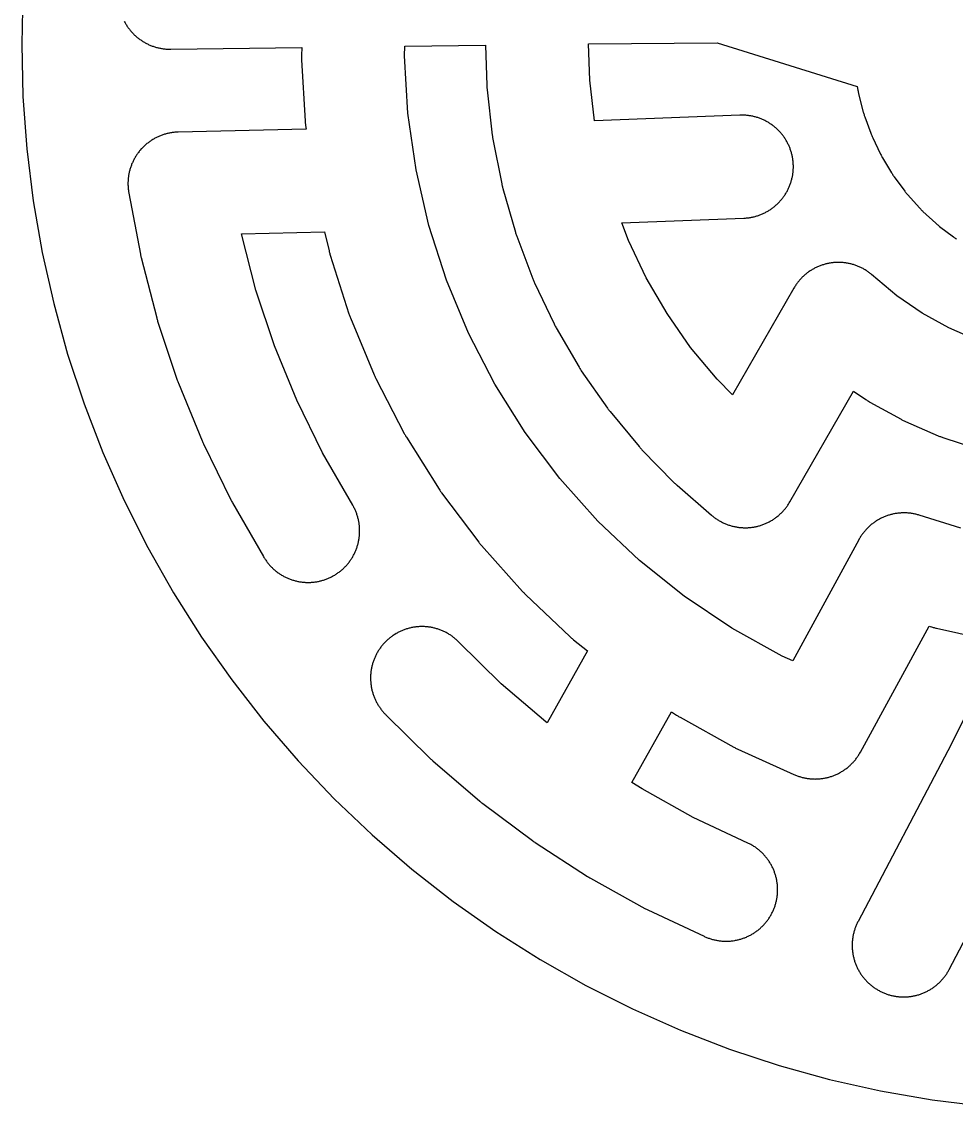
# Model space of a CAD drawing. Header units: millimetres. Extents: x -145 to 145, y -145 to 145.
# Drawn here: x -145 to -18, y -144.3 to 3.1 of the extents above; entities that cross this region are included whole.
import ezdxf

# ---------------------------------------------------------------- set-up
doc = ezdxf.new("R2010")
doc.units = ezdxf.units.MM
doc.layers.add('BOUNDARY', color=3, linetype='CONTINUOUS')
doc.layers.add('CORRIDORS', color=1, linetype='CONTINUOUS')

msp = doc.modelspace()

# ---------------------------------------------------------------- linework, layer by layer
at = {"layer": 'BOUNDARY'}
msp.add_lwpolyline([(-144.825, 7.115), (-145, 0), (-144.825, -7.115), (-144.302, -14.212), (-143.431, -21.276), (-142.214, -28.288), (-140.655, -35.232), (-138.756, -42.091), (-136.524, -48.849), (-133.963, -55.489), (-131.078, -61.995), (-127.879, -68.353), (-124.371, -74.545), (-120.563, -80.558), (-116.465, -86.376), (-112.087, -91.987), (-107.438, -97.376), (-102.53, -102.53), (-97.376, -107.438), (-91.987, -112.087), (-86.376, -116.465), (-80.558, -120.563), (-74.545, -124.371), (-68.353, -127.879), (-61.995, -131.078), (-55.489, -133.963), (-48.849, -136.524), (-42.091, -138.756), (-35.232, -140.655), (-28.288, -142.214), (-21.276, -143.431), (-14.212, -144.302)], dxfattribs=at)
at = {"layer": 'CORRIDORS'}
for points in [[(-131.07, 3.139), (-131.015, 3.034), (-130.959, 2.93), (-130.9, 2.827), (-130.84, 2.725), (-130.779, 2.624), (-130.715, 2.524), (-130.65, 2.426), (-130.583, 2.328), (-130.515, 2.231), (-130.445, 2.136), (-130.373, 2.042), (-130.3, 1.949), (-130.225, 1.857), (-130.148, 1.767), (-130.071, 1.678), (-129.991, 1.59), (-129.91, 1.504), (-129.828, 1.419), (-129.744, 1.335), (-129.659, 1.253), (-129.573, 1.172), (-129.485, 1.093), (-129.396, 1.015), (-129.305, 0.939), (-129.213, 0.864), (-129.12, 0.791), (-129.026, 0.72), (-128.931, 0.65), (-128.834, 0.581), (-128.736, 0.515), (-128.638, 0.45), (-128.538, 0.386), (-128.437, 0.325), (-128.335, 0.265), (-128.232, 0.207), (-128.128, 0.15), (-128.023, 0.095), (-127.917, 0.042), (-127.81, -0.009), (-127.703, -0.058), (-127.594, -0.105), (-127.485, -0.151), (-127.375, -0.195), (-127.264, -0.237), (-127.153, -0.277), (-127.041, -0.315), (-126.929, -0.351), (-126.815, -0.386), (-126.702, -0.418), (-126.587, -0.448), (-126.472, -0.477), (-126.357, -0.504), (-126.241, -0.528), (-126.125, -0.551), (-126.009, -0.572), (-125.892, -0.591), (-125.775, -0.607), (-125.657, -0.622), (-125.54, -0.635), (-125.422, -0.646), (-125.304, -0.655), (-125.186, -0.661), (-125.068, -0.666), (-124.949, -0.669), (-124.831, -0.67), (-124.742, -0.669), (-106.958, -0.421), (-106.985, -1.519), (-106.987, -1.637), (-106.987, -1.756), (-106.985, -1.874), (-106.981, -1.992), (-106.975, -2.106), (-106.48, -10.465), (-106.472, -10.583), (-106.462, -10.701), (-106.45, -10.818), (-106.436, -10.936), (-106.421, -11.047), (-106.352, -11.526), (-123.723, -11.932), (-123.842, -11.936), (-123.96, -11.941), (-124.078, -11.949), (-124.196, -11.959), (-124.314, -11.971), (-124.431, -11.984), (-124.548, -12), (-124.665, -12.018), (-124.782, -12.038), (-124.898, -12.059), (-125.014, -12.083), (-125.13, -12.108), (-125.245, -12.136), (-125.36, -12.165), (-125.474, -12.197), (-125.587, -12.23), (-125.7, -12.265), (-125.812, -12.302), (-125.924, -12.341), (-126.035, -12.382), (-126.146, -12.425), (-126.255, -12.47), (-126.364, -12.516), (-126.472, -12.564), (-126.579, -12.615), (-126.685, -12.666), (-126.791, -12.72), (-126.895, -12.776), (-126.999, -12.833), (-127.101, -12.892), (-127.203, -12.953), (-127.303, -13.015), (-127.403, -13.079), (-127.501, -13.145), (-127.598, -13.212), (-127.695, -13.282), (-127.789, -13.352), (-127.883, -13.424), (-127.976, -13.498), (-128.067, -13.574), (-128.157, -13.651), (-128.245, -13.729), (-128.332, -13.809), (-128.418, -13.89), (-128.503, -13.973), (-128.586, -14.058), (-128.668, -14.143), (-128.748, -14.23), (-128.904, -14.408), (-128.979, -14.499), (-129.053, -14.591), (-129.126, -14.685), (-129.197, -14.78), (-129.266, -14.875), (-129.334, -14.972), (-129.4, -15.071), (-129.464, -15.17), (-129.527, -15.27), (-129.588, -15.372), (-129.647, -15.474), (-129.705, -15.577), (-129.761, -15.682), (-129.815, -15.787), (-129.867, -15.893), (-129.917, -16), (-129.966, -16.108), (-130.013, -16.217), (-130.058, -16.326), (-130.101, -16.436), (-130.142, -16.547), (-130.181, -16.659), (-130.219, -16.771), (-130.254, -16.884), (-130.288, -16.997), (-130.32, -17.111), (-130.349, -17.226), (-130.377, -17.341), (-130.403, -17.456), (-130.427, -17.572), (-130.449, -17.689), (-130.469, -17.805), (-130.487, -17.922), (-130.503, -18.039), (-130.517, -18.157), (-130.529, -18.275), (-130.539, -18.392), (-130.547, -18.51), (-130.554, -18.629), (-130.558, -18.747), (-130.56, -18.865), (-130.56, -18.984), (-130.558, -19.102), (-130.554, -19.22), (-130.548, -19.338), (-130.54, -19.456), (-130.53, -19.574), (-130.518, -19.692), (-130.505, -19.809), (-130.489, -19.927), (-130.471, -20.044), (-130.451, -20.16), (-130.439, -20.223), (-128.879, -28.52), (-128.857, -28.637), (-128.832, -28.752), (-128.805, -28.868), (-128.776, -28.982), (-126.659, -37.154), (-126.629, -37.269), (-126.596, -37.382), (-126.562, -37.496), (-126.526, -37.607), (-123.863, -45.618), (-123.824, -45.73), (-123.784, -45.841), (-123.742, -45.952), (-123.698, -46.062), (-120.499, -53.877), (-120.454, -53.986), (-120.406, -54.094), (-120.357, -54.202), (-120.306, -54.308), (-116.587, -61.89), (-116.534, -61.995), (-116.479, -62.1), (-116.422, -62.204), (-116.364, -62.307), (-112.142, -69.62), (-112.082, -69.722), (-112.02, -69.823), (-111.957, -69.923), (-111.892, -70.021), (-111.825, -70.119), (-111.757, -70.216), (-111.687, -70.311), (-111.615, -70.405), (-111.542, -70.498), (-111.467, -70.59), (-111.391, -70.68), (-111.313, -70.769), (-111.234, -70.857), (-111.153, -70.944), (-111.071, -71.029), (-110.987, -71.112), (-110.902, -71.195), (-110.815, -71.275), (-110.727, -71.355), (-110.638, -71.432), (-110.548, -71.509), (-110.456, -71.583), (-110.363, -71.657), (-110.269, -71.728), (-110.174, -71.798), (-110.077, -71.867), (-109.979, -71.933), (-109.881, -71.998), (-109.781, -72.062), (-109.68, -72.124), (-109.578, -72.184), (-109.475, -72.242), (-109.371, -72.298), (-109.266, -72.353), (-109.16, -72.406), (-109.053, -72.457), (-108.946, -72.506), (-108.837, -72.554), (-108.728, -72.6), (-108.618, -72.644), (-108.508, -72.686), (-108.396, -72.726), (-108.284, -72.764), (-108.172, -72.8), (-108.059, -72.835), (-107.945, -72.867), (-107.831, -72.898), (-107.716, -72.926), (-107.601, -72.953), (-107.485, -72.978), (-107.369, -73), (-107.252, -73.021), (-107.135, -73.04), (-107.018, -73.057), (-106.901, -73.072), (-106.783, -73.085), (-106.665, -73.095), (-106.547, -73.104), (-106.429, -73.111), (-106.311, -73.116), (-106.193, -73.119), (-106.075, -73.12), (-105.956, -73.119), (-105.838, -73.116), (-105.72, -73.111), (-105.602, -73.104), (-105.484, -73.095), (-105.366, -73.083), (-105.248, -73.07), (-105.131, -73.055), (-105.014, -73.038), (-104.897, -73.019), (-104.781, -72.998), (-104.665, -72.975), (-104.549, -72.95), (-104.434, -72.924), (-104.319, -72.895), (-104.205, -72.864), (-104.091, -72.831), (-103.978, -72.797), (-103.865, -72.76), (-103.753, -72.722), (-103.642, -72.682), (-103.531, -72.64), (-103.422, -72.596), (-103.313, -72.55), (-103.204, -72.502), (-103.097, -72.452), (-102.99, -72.401), (-102.884, -72.348), (-102.78, -72.293), (-102.676, -72.236), (-102.573, -72.178), (-102.471, -72.118), (-102.37, -72.056), (-102.27, -71.992), (-102.172, -71.927), (-102.074, -71.86), (-101.978, -71.792), (-101.882, -71.722), (-101.788, -71.65), (-101.695, -71.577), (-101.604, -71.502), (-101.513, -71.425), (-101.424, -71.347), (-101.337, -71.268), (-101.25, -71.187), (-101.165, -71.105), (-101.082, -71.021), (-101, -70.936), (-100.919, -70.849), (-100.84, -70.761), (-100.762, -70.672), (-100.686, -70.581), (-100.611, -70.49), (-100.538, -70.397), (-100.467, -70.302), (-100.397, -70.207), (-100.329, -70.11), (-100.262, -70.012), (-100.197, -69.914), (-100.134, -69.814), (-100.072, -69.712), (-100.012, -69.61), (-99.954, -69.507), (-99.898, -69.403), (-99.843, -69.298), (-99.79, -69.193), (-99.739, -69.086), (-99.69, -68.978), (-99.643, -68.87), (-99.597, -68.761), (-99.553, -68.651), (-99.512, -68.54), (-99.472, -68.429), (-99.434, -68.317), (-99.397, -68.204), (-99.363, -68.091), (-99.331, -67.977), (-99.3, -67.862), (-99.272, -67.748), (-99.245, -67.632), (-99.221, -67.517), (-99.198, -67.4), (-99.177, -67.284), (-99.159, -67.167), (-99.142, -67.05), (-99.127, -66.933), (-99.115, -66.815), (-99.104, -66.697), (-99.095, -66.579), (-99.088, -66.461), (-99.084, -66.343), (-99.081, -66.224), (-99.08, -66.106), (-99.081, -65.988), (-99.084, -65.87), (-99.09, -65.751), (-99.097, -65.633), (-99.106, -65.515), (-99.117, -65.398), (-99.131, -65.28), (-99.146, -65.163), (-99.163, -65.046), (-99.182, -64.929), (-99.203, -64.812), (-99.226, -64.696), (-99.251, -64.581), (-99.278, -64.465), (-99.307, -64.351), (-99.338, -64.237), (-99.371, -64.123), (-99.406, -64.01), (-99.442, -63.897), (-99.481, -63.785), (-99.521, -63.674), (-99.563, -63.564), (-99.608, -63.454), (-99.654, -63.345), (-99.701, -63.237), (-99.751, -63.129), (-99.803, -63.023), (-99.856, -62.917), (-99.911, -62.812), (-99.968, -62.708), (-100.018, -62.62), (-104.117, -55.52), (-107.636, -48.346), (-110.649, -40.984), (-113.169, -33.406), (-115.156, -25.736), (-103.84, -25.471), (-103.241, -28.072), (-103.214, -28.187), (-103.184, -28.302), (-103.153, -28.416), (-103.12, -28.53), (-103.086, -28.637), (-100.53, -36.613), (-100.493, -36.726), (-100.454, -36.837), (-100.413, -36.948), (-100.371, -37.059), (-100.328, -37.164), (-97.114, -44.897), (-97.068, -45.005), (-97.019, -45.113), (-96.969, -45.221), (-96.918, -45.327), (-96.867, -45.426), (-93.019, -52.864), (-92.964, -52.969), (-92.907, -53.073), (-92.848, -53.175), (-92.788, -53.277), (-92.728, -53.373), (-88.271, -60.463), (-88.207, -60.563), (-88.142, -60.662), (-88.075, -60.759), (-88.006, -60.855), (-87.939, -60.947), (-82.904, -67.639), (-82.832, -67.732), (-82.758, -67.825), (-82.683, -67.917), (-82.606, -68.007), (-82.531, -68.093), (-76.953, -74.338), (-76.873, -74.426), (-76.792, -74.512), (-76.71, -74.597), (-76.626, -74.68), (-76.544, -74.758), (-70.463, -80.515), (-70.377, -80.596), (-70.289, -80.675), (-70.2, -80.753), (-70.109, -80.829), (-70.021, -80.9), (-68.121, -82.419), (-73.612, -92.213), (-73.792, -92.078), (-79.841, -86.885), (-85.691, -81.13), (-85.776, -81.048), (-85.863, -80.967), (-85.95, -80.887), (-86.039, -80.81), (-86.13, -80.733), (-86.221, -80.658), (-86.314, -80.585), (-86.409, -80.514), (-86.504, -80.444), (-86.6, -80.375), (-86.698, -80.308), (-86.797, -80.243), (-86.897, -80.18), (-86.998, -80.118), (-87.1, -80.058), (-87.203, -80), (-87.307, -79.943), (-87.411, -79.888), (-87.517, -79.835), (-87.624, -79.784), (-87.731, -79.735), (-87.84, -79.687), (-87.949, -79.641), (-88.059, -79.598), (-88.169, -79.556), (-88.281, -79.515), (-88.393, -79.477), (-88.505, -79.441), (-88.618, -79.406), (-88.732, -79.374), (-88.847, -79.343), (-88.961, -79.315), (-89.077, -79.288), (-89.192, -79.263), (-89.308, -79.24), (-89.425, -79.219), (-89.542, -79.2), (-89.659, -79.184), (-89.776, -79.169), (-89.894, -79.156), (-90.012, -79.145), (-90.13, -79.136), (-90.248, -79.129), (-90.366, -79.124), (-90.484, -79.121), (-90.602, -79.12), (-90.721, -79.121), (-90.839, -79.124), (-90.957, -79.129), (-91.075, -79.136), (-91.193, -79.145), (-91.311, -79.156), (-91.429, -79.169), (-91.546, -79.184), (-91.663, -79.201), (-91.78, -79.22), (-91.896, -79.241), (-92.013, -79.264), (-92.128, -79.289), (-92.243, -79.316), (-92.358, -79.344), (-92.473, -79.375), (-92.586, -79.408), (-92.699, -79.442), (-92.812, -79.479), (-92.924, -79.517), (-93.035, -79.557), (-93.146, -79.599), (-93.256, -79.643), (-93.365, -79.689), (-93.473, -79.737), (-93.581, -79.786), (-93.687, -79.838), (-93.793, -79.891), (-93.898, -79.945), (-94.002, -80.002), (-94.105, -80.06), (-94.307, -80.182), (-94.407, -80.246), (-94.506, -80.311), (-94.604, -80.378), (-94.7, -80.446), (-94.795, -80.517), (-94.889, -80.588), (-94.982, -80.662), (-95.074, -80.736), (-95.164, -80.813), (-95.253, -80.891), (-95.341, -80.97), (-95.427, -81.051), (-95.512, -81.133), (-95.596, -81.217), (-95.678, -81.302), (-95.759, -81.389), (-95.838, -81.477), (-95.916, -81.566), (-95.992, -81.656), (-96.067, -81.748), (-96.14, -81.841), (-96.211, -81.935), (-96.281, -82.031), (-96.35, -82.127), (-96.416, -82.225), (-96.481, -82.324), (-96.545, -82.424), (-96.606, -82.525), (-96.666, -82.627), (-96.724, -82.73), (-96.781, -82.834), (-96.835, -82.939), (-96.888, -83.045), (-96.939, -83.152), (-96.989, -83.259), (-97.036, -83.367), (-97.082, -83.477), (-97.125, -83.587), (-97.167, -83.697), (-97.207, -83.809), (-97.246, -83.921), (-97.282, -84.033), (-97.316, -84.146), (-97.348, -84.26), (-97.379, -84.375), (-97.407, -84.489), (-97.434, -84.605), (-97.459, -84.72), (-97.481, -84.837), (-97.502, -84.953), (-97.521, -85.07), (-97.538, -85.187), (-97.552, -85.304), (-97.565, -85.422), (-97.576, -85.54), (-97.585, -85.658), (-97.592, -85.776), (-97.596, -85.894), (-97.599, -86.013), (-97.6, -86.131), (-97.599, -86.249), (-97.596, -86.367), (-97.59, -86.486), (-97.583, -86.604), (-97.574, -86.722), (-97.563, -86.839), (-97.55, -86.957), (-97.535, -87.074), (-97.518, -87.192), (-97.498, -87.308), (-97.477, -87.425), (-97.454, -87.541), (-97.429, -87.656), (-97.402, -87.772), (-97.373, -87.886), (-97.343, -88.001), (-97.31, -88.114), (-97.275, -88.227), (-97.239, -88.34), (-97.2, -88.452), (-97.16, -88.563), (-97.118, -88.674), (-97.074, -88.783), (-97.028, -88.892), (-96.98, -89.001), (-96.93, -89.108), (-96.879, -89.215), (-96.826, -89.32), (-96.771, -89.425), (-96.714, -89.529), (-96.655, -89.632), (-96.595, -89.734), (-96.533, -89.834), (-96.47, -89.934), (-96.404, -90.033), (-96.337, -90.13), (-96.269, -90.227), (-96.198, -90.322), (-96.127, -90.416), (-96.053, -90.509), (-95.978, -90.6), (-95.902, -90.691), (-95.824, -90.78), (-95.744, -90.867), (-95.663, -90.954), (-95.581, -91.038), (-95.509, -91.11), (-89.489, -97.032), (-89.404, -97.114), (-89.317, -97.195), (-89.23, -97.275), (-89.14, -97.353), (-82.733, -102.854), (-82.643, -102.93), (-82.551, -103.005), (-82.458, -103.078), (-82.365, -103.149), (-75.602, -108.206), (-75.591, -108.214), (-75.586, -108.218), (-75.559, -108.238), (-75.507, -108.276), (-75.44, -108.324), (-75.414, -108.342), (-75.41, -108.345), (-75.391, -108.358), (-75.296, -108.422), (-75.271, -108.439), (-75.211, -108.478), (-68.12, -113.063), (-68.02, -113.127), (-67.919, -113.188), (-67.817, -113.248), (-67.715, -113.306), (-60.33, -117.403), (-60.226, -117.46), (-60.121, -117.514), (-60.015, -117.567), (-59.908, -117.619), (-52.264, -121.207), (-52.157, -121.256), (-52.048, -121.304), (-51.939, -121.349), (-51.829, -121.393), (-51.719, -121.435), (-51.608, -121.475), (-51.496, -121.513), (-51.383, -121.55), (-51.27, -121.584), (-51.156, -121.617), (-51.042, -121.647), (-50.927, -121.676), (-50.812, -121.703), (-50.696, -121.727), (-50.58, -121.75), (-50.463, -121.771), (-50.346, -121.79), (-50.229, -121.807), (-50.112, -121.822), (-49.994, -121.834), (-49.877, -121.845), (-49.759, -121.854), (-49.64, -121.861), (-49.522, -121.866), (-49.404, -121.869), (-49.286, -121.87), (-49.167, -121.869), (-49.049, -121.866), (-48.931, -121.861), (-48.813, -121.854), (-48.695, -121.845), (-48.577, -121.834), (-48.459, -121.821), (-48.342, -121.806), (-48.108, -121.77), (-47.992, -121.749), (-47.876, -121.726), (-47.76, -121.701), (-47.645, -121.674), (-47.53, -121.645), (-47.416, -121.614), (-47.302, -121.582), (-47.189, -121.547), (-47.076, -121.511), (-46.964, -121.472), (-46.853, -121.432), (-46.742, -121.39), (-46.633, -121.346), (-46.524, -121.3), (-46.415, -121.252), (-46.308, -121.203), (-46.201, -121.152), (-46.095, -121.099), (-45.991, -121.044), (-45.887, -120.987), (-45.784, -120.929), (-45.682, -120.868), (-45.581, -120.807), (-45.481, -120.743), (-45.383, -120.678), (-45.285, -120.611), (-45.188, -120.542), (-45.093, -120.472), (-44.999, -120.401), (-44.906, -120.327), (-44.815, -120.252), (-44.724, -120.176), (-44.635, -120.098), (-44.547, -120.019), (-44.461, -119.938), (-44.376, -119.855), (-44.293, -119.772), (-44.21, -119.686), (-44.13, -119.6), (-44.051, -119.512), (-43.973, -119.423), (-43.897, -119.332), (-43.822, -119.24), (-43.749, -119.147), (-43.677, -119.053), (-43.608, -118.958), (-43.539, -118.861), (-43.473, -118.763), (-43.408, -118.664), (-43.344, -118.564), (-43.283, -118.463), (-43.223, -118.361), (-43.165, -118.258), (-43.108, -118.154), (-43.054, -118.049), (-43.001, -117.944), (-42.95, -117.837), (-42.901, -117.729), (-42.853, -117.621), (-42.808, -117.512), (-42.764, -117.402), (-42.722, -117.291), (-42.682, -117.18), (-42.644, -117.068), (-42.608, -116.955), (-42.573, -116.842), (-42.541, -116.728), (-42.511, -116.614), (-42.482, -116.499), (-42.456, -116.383), (-42.431, -116.268), (-42.408, -116.152), (-42.388, -116.035), (-42.369, -115.918), (-42.352, -115.801), (-42.337, -115.684), (-42.325, -115.566), (-42.314, -115.448), (-42.305, -115.33), (-42.298, -115.212), (-42.294, -115.094), (-42.291, -114.976), (-42.29, -114.857), (-42.291, -114.739), (-42.294, -114.621), (-42.3, -114.502), (-42.307, -114.384), (-42.316, -114.266), (-42.327, -114.149), (-42.34, -114.031), (-42.356, -113.914), (-42.373, -113.797), (-42.392, -113.68), (-42.413, -113.563), (-42.436, -113.447), (-42.461, -113.332), (-42.488, -113.217), (-42.517, -113.102), (-42.548, -112.988), (-42.581, -112.874), (-42.615, -112.761), (-42.652, -112.648), (-42.69, -112.536), (-42.731, -112.425), (-42.773, -112.315), (-42.817, -112.205), (-42.863, -112.096), (-42.911, -111.988), (-42.961, -111.88), (-43.012, -111.774), (-43.065, -111.668), (-43.12, -111.563), (-43.177, -111.459), (-43.236, -111.357), (-43.296, -111.255), (-43.358, -111.154), (-43.421, -111.054), (-43.487, -110.956), (-43.554, -110.858), (-43.622, -110.762), (-43.693, -110.666), (-43.765, -110.572), (-43.838, -110.48), (-43.913, -110.388), (-43.989, -110.298), (-44.067, -110.209), (-44.147, -110.121), (-44.228, -110.035), (-44.31, -109.95), (-44.394, -109.867), (-44.48, -109.785), (-44.566, -109.704), (-44.654, -109.625), (-44.744, -109.547), (-44.834, -109.471), (-44.926, -109.397), (-45.019, -109.324), (-45.114, -109.252), (-45.209, -109.183), (-45.306, -109.114), (-45.404, -109.048), (-45.503, -108.983), (-45.603, -108.92), (-45.704, -108.858), (-45.806, -108.799), (-45.909, -108.741), (-46.013, -108.684), (-46.118, -108.63), (-46.224, -108.577), (-46.316, -108.533), (-53.745, -105.046), (-60.714, -101.18), (-62.09, -100.29), (-56.711, -90.696), (-56.05, -91.139), (-55.951, -91.204), (-55.851, -91.268), (-55.75, -91.329), (-55.648, -91.389), (-55.55, -91.445), (-48.226, -95.511), (-48.122, -95.568), (-48.017, -95.622), (-47.911, -95.675), (-47.804, -95.727), (-47.702, -95.774), (-40.064, -99.213), (-39.956, -99.261), (-39.846, -99.306), (-39.737, -99.35), (-39.626, -99.392), (-39.515, -99.433), (-39.403, -99.471), (-39.29, -99.507), (-39.177, -99.542), (-39.063, -99.575), (-38.949, -99.605), (-38.834, -99.634), (-38.719, -99.661), (-38.603, -99.686), (-38.487, -99.709), (-38.371, -99.73), (-38.254, -99.749), (-38.137, -99.766), (-38.02, -99.781), (-37.902, -99.794), (-37.784, -99.805), (-37.666, -99.814), (-37.548, -99.821), (-37.43, -99.826), (-37.312, -99.829), (-37.193, -99.83), (-37.075, -99.829), (-36.957, -99.826), (-36.839, -99.821), (-36.72, -99.814), (-36.602, -99.805), (-36.485, -99.794), (-36.367, -99.781), (-36.25, -99.767), (-36.133, -99.75), (-36.016, -99.731), (-35.899, -99.71), (-35.783, -99.687), (-35.667, -99.662), (-35.552, -99.636), (-35.437, -99.607), (-35.323, -99.576), (-35.209, -99.544), (-35.096, -99.51), (-34.984, -99.473), (-34.872, -99.435), (-34.76, -99.395), (-34.65, -99.353), (-34.54, -99.309), (-34.431, -99.263), (-34.322, -99.216), (-34.215, -99.166), (-34.108, -99.115), (-34.002, -99.062), (-33.897, -99.007), (-33.793, -98.951), (-33.691, -98.892), (-33.589, -98.832), (-33.488, -98.771), (-33.388, -98.707), (-33.289, -98.642), (-33.191, -98.575), (-33.095, -98.507), (-32.999, -98.437), (-32.905, -98.365), (-32.812, -98.292), (-32.721, -98.217), (-32.63, -98.141), (-32.541, -98.063), (-32.453, -97.984), (-32.367, -97.903), (-32.282, -97.821), (-32.198, -97.737), (-32.116, -97.652), (-32.035, -97.566), (-31.956, -97.478), (-31.878, -97.389), (-31.802, -97.298), (-31.727, -97.207), (-31.654, -97.114), (-31.582, -97.019), (-31.512, -96.924), (-31.444, -96.827), (-31.377, -96.73), (-31.312, -96.631), (-31.248, -96.531), (-31.187, -96.43), (-31.127, -96.328), (-31.044, -96.18), (-21.707, -79.052), (-21.259, -79.191), (-21.146, -79.225), (-21.032, -79.257), (-20.917, -79.287), (-20.802, -79.315), (-20.699, -79.339), (-14.645, -80.677)], [(-15.215, -40.206), (-19.029, -38.549), (-22.651, -36.539), (-26.078, -34.177), (-29.511, -31.286), (-29.602, -31.21), (-29.694, -31.136), (-29.788, -31.064), (-29.883, -30.993), (-29.979, -30.924), (-30.076, -30.857), (-30.174, -30.791), (-30.274, -30.727), (-30.374, -30.664), (-30.476, -30.604), (-30.578, -30.545), (-30.682, -30.487), (-30.786, -30.432), (-30.892, -30.378), (-30.998, -30.326), (-31.105, -30.276), (-31.213, -30.227), (-31.322, -30.181), (-31.432, -30.136), (-31.542, -30.093), (-31.653, -30.052), (-31.765, -30.013), (-31.877, -29.976), (-31.99, -29.941), (-32.103, -29.908), (-32.217, -29.876), (-32.332, -29.847), (-32.447, -29.819), (-32.563, -29.793), (-32.678, -29.77), (-32.795, -29.748), (-32.911, -29.728), (-33.028, -29.711), (-33.146, -29.695), (-33.263, -29.681), (-33.381, -29.669), (-33.499, -29.659), (-33.617, -29.652), (-33.735, -29.646), (-33.853, -29.642), (-33.972, -29.64), (-34.09, -29.64), (-34.208, -29.643), (-34.327, -29.647), (-34.445, -29.653), (-34.563, -29.661), (-34.681, -29.671), (-34.798, -29.683), (-34.916, -29.698), (-35.033, -29.714), (-35.15, -29.732), (-35.267, -29.752), (-35.383, -29.774), (-35.499, -29.798), (-35.614, -29.824), (-35.729, -29.852), (-35.844, -29.882), (-35.957, -29.913), (-36.071, -29.947), (-36.184, -29.983), (-36.296, -30.02), (-36.408, -30.06), (-36.518, -30.101), (-36.629, -30.144), (-36.738, -30.189), (-36.847, -30.236), (-36.954, -30.285), (-37.061, -30.335), (-37.168, -30.388), (-37.273, -30.442), (-37.377, -30.498), (-37.48, -30.555), (-37.583, -30.615), (-37.684, -30.676), (-37.784, -30.738), (-37.884, -30.803), (-37.982, -30.869), (-38.079, -30.937), (-38.175, -31.006), (-38.269, -31.077), (-38.363, -31.15), (-38.455, -31.224), (-38.546, -31.3), (-38.635, -31.377), (-38.724, -31.456), (-38.811, -31.536), (-38.896, -31.618), (-38.98, -31.701), (-39.063, -31.785), (-39.144, -31.871), (-39.224, -31.959), (-39.303, -32.047), (-39.38, -32.137), (-39.455, -32.228), (-39.529, -32.321), (-39.601, -32.415), (-39.672, -32.51), (-39.741, -32.606), (-39.808, -32.703), (-39.874, -32.801), (-39.938, -32.901), (-40, -33.001), (-40.089, -33.153), (-48.419, -47.65), (-50.508, -45.517), (-54.104, -41.18), (-57.312, -36.585), (-60.138, -31.725), (-62.557, -26.644), (-63.454, -24.269), (-46.878, -23.625), (-46.76, -23.619), (-46.642, -23.612), (-46.524, -23.602), (-46.406, -23.59), (-46.289, -23.577), (-46.172, -23.561), (-46.055, -23.544), (-45.938, -23.524), (-45.822, -23.503), (-45.706, -23.479), (-45.59, -23.454), (-45.475, -23.427), (-45.36, -23.397), (-45.246, -23.366), (-45.132, -23.333), (-45.019, -23.298), (-44.907, -23.261), (-44.795, -23.222), (-44.684, -23.181), (-44.574, -23.139), (-44.464, -23.094), (-44.355, -23.048), (-44.247, -23), (-44.14, -22.95), (-44.034, -22.898), (-43.928, -22.844), (-43.824, -22.789), (-43.72, -22.732), (-43.617, -22.673), (-43.516, -22.613), (-43.415, -22.55), (-43.315, -22.486), (-43.217, -22.421), (-43.12, -22.353), (-43.024, -22.284), (-42.929, -22.214), (-42.835, -22.142), (-42.742, -22.068), (-42.651, -21.993), (-42.561, -21.916), (-42.472, -21.838), (-42.385, -21.758), (-42.299, -21.677), (-42.214, -21.594), (-42.131, -21.51), (-42.049, -21.424), (-41.969, -21.337), (-41.89, -21.249), (-41.813, -21.159), (-41.737, -21.069), (-41.663, -20.976), (-41.59, -20.883), (-41.519, -20.789), (-41.45, -20.693), (-41.382, -20.596), (-41.316, -20.498), (-41.251, -20.399), (-41.188, -20.298), (-41.127, -20.197), (-41.068, -20.095), (-41.01, -19.991), (-40.954, -19.887), (-40.9, -19.782), (-40.847, -19.676), (-40.797, -19.569), (-40.748, -19.461), (-40.701, -19.353), (-40.656, -19.243), (-40.613, -19.133), (-40.571, -19.022), (-40.532, -18.911), (-40.494, -18.798), (-40.459, -18.686), (-40.425, -18.572), (-40.393, -18.458), (-40.363, -18.344), (-40.335, -18.229), (-40.309, -18.113), (-40.285, -17.998), (-40.263, -17.881), (-40.243, -17.765), (-40.224, -17.648), (-40.208, -17.531), (-40.194, -17.413), (-40.182, -17.295), (-40.171, -17.178), (-40.163, -17.06), (-40.157, -16.941), (-40.153, -16.823), (-40.15, -16.705), (-40.15, -16.587), (-40.152, -16.468), (-40.156, -16.35), (-40.161, -16.232), (-40.169, -16.114), (-40.179, -15.996), (-40.191, -15.878), (-40.204, -15.761), (-40.22, -15.643), (-40.238, -15.526), (-40.257, -15.41), (-40.279, -15.293), (-40.302, -15.177), (-40.328, -15.062), (-40.355, -14.947), (-40.385, -14.832), (-40.416, -14.718), (-40.449, -14.604), (-40.485, -14.492), (-40.522, -14.379), (-40.561, -14.267), (-40.602, -14.156), (-40.644, -14.046), (-40.689, -13.936), (-40.735, -13.828), (-40.784, -13.72), (-40.834, -13.612), (-40.886, -13.506), (-40.939, -13.401), (-40.995, -13.296), (-41.052, -13.193), (-41.111, -13.09), (-41.172, -12.988), (-41.234, -12.888), (-41.298, -12.788), (-41.364, -12.69), (-41.431, -12.593), (-41.5, -12.497), (-41.571, -12.402), (-41.643, -12.308), (-41.717, -12.216), (-41.793, -12.125), (-41.87, -12.035), (-41.948, -11.946), (-42.028, -11.859), (-42.109, -11.773), (-42.192, -11.688), (-42.276, -11.605), (-42.362, -11.524), (-42.449, -11.443), (-42.537, -11.365), (-42.627, -11.288), (-42.718, -11.212), (-42.81, -11.138), (-42.904, -11.065), (-42.998, -10.994), (-43.094, -10.925), (-43.191, -10.857), (-43.289, -10.791), (-43.388, -10.727), (-43.489, -10.664), (-43.59, -10.603), (-43.693, -10.543), (-43.796, -10.486), (-43.9, -10.43), (-44.005, -10.376), (-44.112, -10.324), (-44.219, -10.273), (-44.327, -10.225), (-44.435, -10.178), (-44.545, -10.133), (-44.655, -10.09), (-44.766, -10.049), (-44.877, -10.009), (-44.99, -9.972), (-45.102, -9.936), (-45.216, -9.903), (-45.33, -9.871), (-45.444, -9.841), (-45.559, -9.813), (-45.675, -9.787), (-45.791, -9.763), (-45.907, -9.741), (-46.023, -9.721), (-46.14, -9.703), (-46.258, -9.687), (-46.375, -9.673), (-46.493, -9.661), (-46.611, -9.651), (-46.729, -9.643), (-46.847, -9.637), (-46.965, -9.632), (-47.083, -9.63), (-47.202, -9.63), (-47.32, -9.632), (-47.422, -9.635), (-67.191, -10.403), (-67.817, -4.895), (-67.967, 0.043), (-50.514, 0.181), (-31.463, -5.741), (-31.379, -6.259), (-31.359, -6.376), (-31.337, -6.492), (-31.313, -6.608), (-31.288, -6.723), (-31.26, -6.838), (-31.242, -6.909), (-30.642, -9.212), (-30.611, -9.326), (-30.578, -9.44), (-30.544, -9.553), (-30.507, -9.665), (-30.469, -9.777), (-30.443, -9.848), (-29.627, -12.083), (-29.586, -12.194), (-29.543, -12.304), (-29.497, -12.413), (-29.45, -12.521), (-29.401, -12.629), (-29.368, -12.699), (-28.342, -14.847), (-28.291, -14.953), (-28.237, -15.059), (-28.181, -15.163), (-28.124, -15.267), (-28.065, -15.369), (-28.028, -15.431), (-26.804, -17.471), (-26.743, -17.572), (-26.679, -17.672), (-26.614, -17.771), (-26.547, -17.869), (-26.479, -17.965), (-26.433, -18.028), (-25.019, -19.943), (-24.948, -20.038), (-24.875, -20.131), (-24.801, -20.223), (-24.725, -20.314), (-24.648, -20.404), (-24.6, -20.458), (-23.011, -22.23), (-22.931, -22.318), (-22.85, -22.404), (-22.767, -22.488), (-22.683, -22.572), (-22.597, -22.654), (-22.542, -22.706), (-20.792, -24.318), (-20.704, -24.397), (-20.615, -24.475), (-20.525, -24.551), (-20.433, -24.626), (-20.34, -24.7), (-20.282, -24.744), (-18.387, -26.183), (-18.293, -26.254), (-18.196, -26.323), (-18.099, -26.39), (-18.001, -26.456)], [(-17.39, -65.732), (-23.039, -63.983), (-23.152, -63.949), (-23.266, -63.917), (-23.381, -63.887), (-23.496, -63.859), (-23.611, -63.832), (-23.727, -63.808), (-23.843, -63.786), (-23.96, -63.765), (-24.076, -63.747), (-24.194, -63.73), (-24.311, -63.716), (-24.429, -63.703), (-24.547, -63.693), (-24.665, -63.684), (-24.783, -63.678), (-24.901, -63.673), (-25.019, -63.671), (-25.138, -63.67), (-25.256, -63.672), (-25.374, -63.675), (-25.492, -63.68), (-25.61, -63.688), (-25.728, -63.697), (-25.846, -63.709), (-25.964, -63.722), (-26.081, -63.738), (-26.198, -63.755), (-26.315, -63.774), (-26.431, -63.796), (-26.547, -63.819), (-26.663, -63.844), (-26.778, -63.872), (-26.892, -63.901), (-27.007, -63.932), (-27.12, -63.965), (-27.233, -64), (-27.346, -64.037), (-27.458, -64.075), (-27.569, -64.116), (-27.679, -64.159), (-27.789, -64.203), (-27.898, -64.249), (-28.006, -64.297), (-28.113, -64.347), (-28.22, -64.399), (-28.325, -64.452), (-28.43, -64.507), (-28.534, -64.564), (-28.636, -64.623), (-28.738, -64.683), (-28.839, -64.746), (-28.938, -64.81), (-29.037, -64.875), (-29.134, -64.942), (-29.23, -65.011), (-29.325, -65.082), (-29.419, -65.154), (-29.512, -65.227), (-29.603, -65.302), (-29.693, -65.379), (-29.782, -65.457), (-29.87, -65.537), (-29.956, -65.618), (-30.04, -65.701), (-30.124, -65.785), (-30.205, -65.87), (-30.286, -65.957), (-30.365, -66.045), (-30.442, -66.135), (-30.518, -66.226), (-30.592, -66.318), (-30.665, -66.411), (-30.736, -66.505), (-30.806, -66.601), (-30.874, -66.698), (-30.94, -66.796), (-31.005, -66.895), (-31.068, -66.995), (-31.129, -67.096), (-31.189, -67.199), (-31.256, -67.32), (-40.231, -83.784), (-41.688, -83.128), (-48.501, -79.346), (-54.969, -75.009), (-61.054, -70.145), (-66.701, -64.8), (-71.89, -58.99), (-76.582, -52.753), (-80.72, -46.172), (-84.295, -39.261), (-87.289, -32.057), (-89.666, -24.641), (-91.411, -17.066), (-92.521, -9.345), (-92.982, -1.572), (-92.949, -0.236), (-81.969, -0.1), (-81.802, -5.605), (-81.797, -5.724), (-81.791, -5.842), (-81.782, -5.96), (-81.771, -6.078), (-81.76, -6.184), (-81.06, -12.342), (-81.046, -12.459), (-81.03, -12.576), (-81.011, -12.693), (-80.991, -12.81), (-80.971, -12.912), (-79.768, -18.979), (-79.748, -19.083), (-79.722, -19.198), (-79.717, -19.22), (-79.715, -19.229), (-79.703, -19.277), (-79.695, -19.313), (-79.689, -19.337), (-79.659, -19.452), (-79.627, -19.566), (-79.623, -19.58), (-77.924, -25.517), (-77.89, -25.631), (-77.855, -25.743), (-77.818, -25.856), (-77.778, -25.967), (-77.742, -26.066), (-75.55, -31.866), (-75.507, -31.976), (-75.463, -32.086), (-75.416, -32.194), (-75.368, -32.302), (-75.323, -32.399), (-72.658, -37.998), (-72.606, -38.105), (-72.552, -38.21), (-72.497, -38.315), (-72.44, -38.419), (-72.388, -38.509), (-69.271, -43.869), (-69.211, -43.971), (-69.149, -44.071), (-69.085, -44.171), (-69.02, -44.27), (-68.959, -44.357), (-65.41, -49.44), (-65.342, -49.537), (-65.272, -49.632), (-65.2, -49.726), (-65.127, -49.819), (-65.06, -49.901), (-61.104, -54.673), (-61.028, -54.763), (-60.95, -54.852), (-60.871, -54.94), (-60.79, -55.026), (-60.716, -55.103), (-56.379, -59.532), (-56.296, -59.615), (-56.211, -59.698), (-56.125, -59.779), (-56.037, -59.858), (-55.958, -59.928), (-51.27, -63.984), (-51.18, -64.06), (-51.088, -64.135), (-50.996, -64.209), (-50.902, -64.281), (-50.807, -64.351), (-50.711, -64.42), (-50.613, -64.487), (-50.515, -64.553), (-50.415, -64.617), (-50.314, -64.679), (-50.212, -64.739), (-50.11, -64.798), (-50.006, -64.855), (-49.901, -64.91), (-49.796, -64.963), (-49.689, -65.015), (-49.582, -65.065), (-49.474, -65.113), (-49.365, -65.159), (-49.255, -65.203), (-49.145, -65.246), (-49.033, -65.286), (-48.922, -65.325), (-48.809, -65.362), (-48.696, -65.396), (-48.583, -65.429), (-48.468, -65.46), (-48.354, -65.489), (-48.238, -65.517), (-48.123, -65.542), (-48.007, -65.565), (-47.89, -65.586), (-47.774, -65.606), (-47.657, -65.623), (-47.539, -65.638), (-47.422, -65.652), (-47.304, -65.663), (-47.186, -65.672), (-47.068, -65.68), (-46.95, -65.685), (-46.832, -65.689), (-46.713, -65.69), (-46.595, -65.689), (-46.477, -65.687), (-46.358, -65.682), (-46.24, -65.676), (-46.122, -65.667), (-46.004, -65.656), (-45.887, -65.644), (-45.769, -65.629), (-45.652, -65.613), (-45.535, -65.594), (-45.419, -65.574), (-45.303, -65.551), (-45.187, -65.527), (-45.071, -65.5), (-44.957, -65.472), (-44.842, -65.442), (-44.728, -65.41), (-44.615, -65.375), (-44.502, -65.339), (-44.39, -65.301), (-44.279, -65.262), (-44.168, -65.22), (-44.058, -65.176), (-43.949, -65.131), (-43.84, -65.084), (-43.733, -65.035), (-43.626, -64.984), (-43.52, -64.931), (-43.415, -64.877), (-43.311, -64.82), (-43.208, -64.762), (-43.106, -64.703), (-43.004, -64.641), (-42.904, -64.578), (-42.805, -64.513), (-42.708, -64.447), (-42.611, -64.379), (-42.515, -64.309), (-42.421, -64.237), (-42.328, -64.165), (-42.236, -64.09), (-42.145, -64.014), (-42.056, -63.936), (-41.968, -63.857), (-41.881, -63.777), (-41.796, -63.695), (-41.712, -63.611), (-41.629, -63.526), (-41.548, -63.44), (-41.469, -63.353), (-41.391, -63.264), (-41.314, -63.173), (-41.239, -63.082), (-41.166, -62.989), (-41.094, -62.895), (-41.024, -62.8), (-40.955, -62.704), (-40.888, -62.606), (-40.823, -62.508), (-40.759, -62.408), (-40.697, -62.307), (-40.621, -62.177), (-31.969, -47.12), (-30.32, -48.256), (-30.222, -48.322), (-30.123, -48.387), (-30.022, -48.45), (-29.921, -48.511), (-29.819, -48.571), (-29.745, -48.612), (-25.522, -50.956), (-25.418, -51.013), (-25.313, -51.068), (-25.208, -51.121), (-25.101, -51.172), (-24.993, -51.221), (-24.915, -51.256), (-20.485, -53.181), (-20.376, -53.227), (-20.266, -53.272), (-20.156, -53.314), (-20.045, -53.355), (-19.933, -53.394), (-19.853, -53.42), (-15.258, -54.909)], [(-11.7, -81.101), (-19.178, -95.984), (-31.358, -119.187), (-31.412, -119.292), (-31.464, -119.398), (-31.515, -119.505), (-31.564, -119.613), (-31.611, -119.721), (-31.656, -119.831), (-31.699, -119.941), (-31.74, -120.052), (-31.779, -120.163), (-31.817, -120.276), (-31.853, -120.388), (-31.886, -120.502), (-31.918, -120.616), (-31.948, -120.73), (-31.976, -120.845), (-32.002, -120.961), (-32.026, -121.077), (-32.048, -121.193), (-32.068, -121.309), (-32.086, -121.426), (-32.102, -121.544), (-32.117, -121.661), (-32.129, -121.779), (-32.139, -121.897), (-32.147, -122.015), (-32.153, -122.133), (-32.157, -122.251), (-32.16, -122.369), (-32.16, -122.488), (-32.158, -122.606), (-32.154, -122.724), (-32.148, -122.842), (-32.141, -122.96), (-32.131, -123.078), (-32.119, -123.196), (-32.105, -123.314), (-32.09, -123.431), (-32.072, -123.548), (-32.052, -123.665), (-32.03, -123.781), (-32.007, -123.897), (-31.981, -124.012), (-31.954, -124.127), (-31.924, -124.242), (-31.893, -124.356), (-31.859, -124.47), (-31.824, -124.583), (-31.787, -124.695), (-31.748, -124.807), (-31.707, -124.918), (-31.664, -125.028), (-31.619, -125.137), (-31.573, -125.246), (-31.525, -125.354), (-31.474, -125.461), (-31.422, -125.568), (-31.369, -125.673), (-31.313, -125.778), (-31.256, -125.881), (-31.197, -125.984), (-31.136, -126.085), (-31.074, -126.186), (-31.009, -126.285), (-30.944, -126.383), (-30.876, -126.481), (-30.807, -126.577), (-30.736, -126.671), (-30.664, -126.765), (-30.59, -126.858), (-30.515, -126.949), (-30.438, -127.039), (-30.359, -127.127), (-30.279, -127.214), (-30.198, -127.3), (-30.115, -127.385), (-30.031, -127.468), (-29.945, -127.549), (-29.858, -127.629), (-29.77, -127.708), (-29.68, -127.785), (-29.589, -127.861), (-29.497, -127.935), (-29.403, -128.007), (-29.308, -128.078), (-29.212, -128.148), (-29.115, -128.215), (-29.017, -128.281), (-28.918, -128.346), (-28.818, -128.408), (-28.716, -128.469), (-28.614, -128.529), (-28.51, -128.586), (-28.406, -128.642), (-28.301, -128.696), (-28.195, -128.748), (-28.087, -128.798), (-27.98, -128.847), (-27.871, -128.894), (-27.761, -128.939), (-27.651, -128.982), (-27.54, -129.023), (-27.429, -129.062), (-27.316, -129.1), (-27.204, -129.135), (-27.09, -129.169), (-26.976, -129.2), (-26.862, -129.23), (-26.747, -129.258), (-26.631, -129.284), (-26.515, -129.308), (-26.399, -129.329), (-26.282, -129.349), (-26.165, -129.367), (-26.048, -129.383), (-25.931, -129.397), (-25.813, -129.409), (-25.695, -129.42), (-25.577, -129.428), (-25.459, -129.434), (-25.341, -129.438), (-25.222, -129.44), (-25.104, -129.44), (-24.986, -129.438), (-24.867, -129.434), (-24.749, -129.428), (-24.631, -129.42), (-24.513, -129.41), (-24.396, -129.398), (-24.278, -129.384), (-24.161, -129.368), (-24.044, -129.35), (-23.927, -129.331), (-23.811, -129.309), (-23.695, -129.285), (-23.58, -129.259), (-23.464, -129.232), (-23.35, -129.202), (-23.236, -129.17), (-23.122, -129.137), (-23.01, -129.101), (-22.897, -129.064), (-22.786, -129.025), (-22.675, -128.984), (-22.564, -128.941), (-22.455, -128.896), (-22.346, -128.85), (-22.238, -128.801), (-22.131, -128.751), (-22.025, -128.699), (-21.92, -128.645), (-21.815, -128.589), (-21.712, -128.532), (-21.609, -128.473), (-21.508, -128.412), (-21.407, -128.349), (-21.308, -128.285), (-21.21, -128.219), (-21.113, -128.151), (-21.017, -128.082), (-20.922, -128.011), (-20.828, -127.939), (-20.736, -127.865), (-20.645, -127.789), (-20.555, -127.712), (-20.467, -127.634), (-20.38, -127.553), (-20.294, -127.472), (-20.209, -127.389), (-20.127, -127.305), (-20.045, -127.219), (-19.965, -127.132), (-19.886, -127.043), (-19.809, -126.953), (-19.734, -126.862), (-19.66, -126.77), (-19.588, -126.676), (-19.517, -126.582), (-19.447, -126.486), (-19.38, -126.389), (-19.314, -126.29), (-19.25, -126.191), (-19.187, -126.09), (-19.126, -125.989), (-19.067, -125.886), (-19.01, -125.783), (-18.962, -125.693), (-6.742, -102.413)]]:
    msp.add_lwpolyline(points, dxfattribs=at)

doc.saveas('drawing.dxf')
